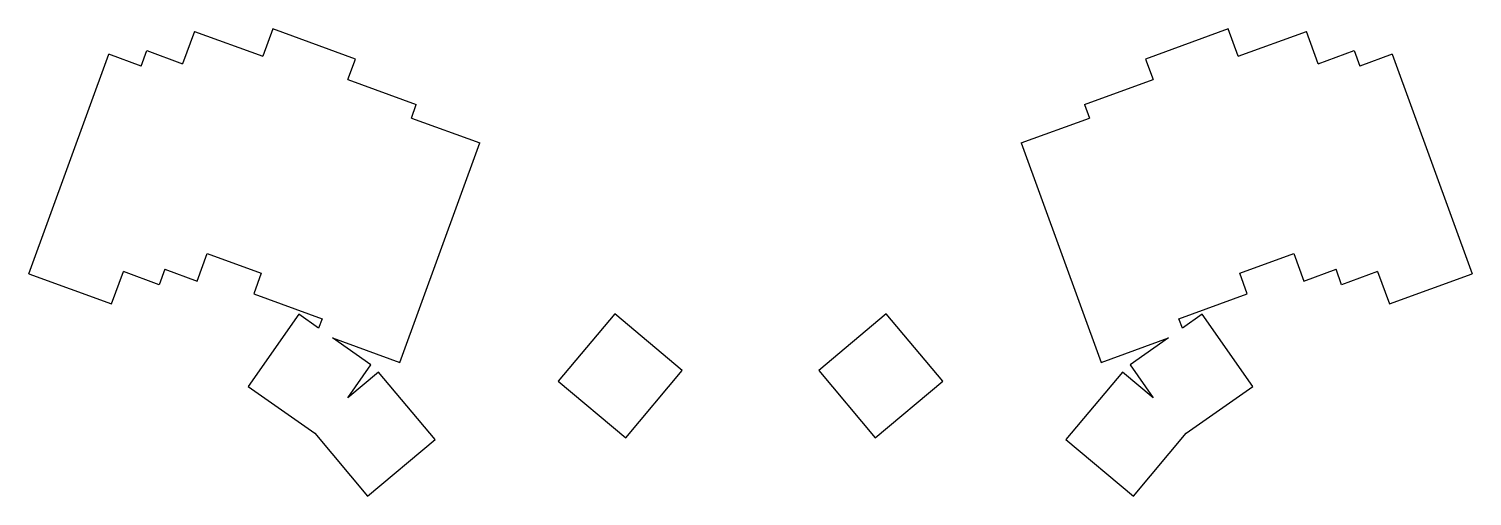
# Model space of a CAD drawing. Header units: millimetres. Extents: x 17 to 394, y -183 to -61.
import ezdxf

# ---------------------------------------------------------------- set-up
doc = ezdxf.new("R2010")
doc.units = ezdxf.units.MM

msp = doc.modelspace()

# ---------------------------------------------------------------- linework, layer by layer
for p, q in [((60.1, -61.46), (57.02, -69.92)), ((60.1, -61.46), (77.96, -67.96)), ((80.56, -60.82), (77.96, -67.96)), ((102.17, -68.69), (80.56, -60.82)), ((330.22, -60.82), (308.61, -68.69)), ((332.82, -67.96), (330.22, -60.82)), ((332.82, -67.96), (350.67, -61.46)), ((353.75, -69.92), (350.67, -61.46)), ((16.84, -124.78), (37.7, -67.46)), ((46.16, -70.54), (37.7, -67.46)), ((46.16, -70.54), (47.63, -66.5)), ((47.63, -66.5), (57.02, -69.92)), ((353.75, -69.92), (363.15, -66.5)), ((363.15, -66.5), (364.62, -70.54)), ((373.08, -67.46), (364.62, -70.54)), ((373.08, -67.46), (393.94, -124.78)), ((100.22, -74.04), (102.17, -68.69)), ((308.61, -68.69), (310.56, -74.04)), ((100.22, -74.04), (118.07, -80.54)), ((292.7, -80.54), (310.56, -74.04)), ((116.77, -84.11), (118.07, -80.54)), ((292.7, -80.54), (294, -84.11)), ((116.77, -84.11), (134.63, -90.61)), ((276.15, -90.61), (294, -84.11)), ((113.77, -147.93), (134.63, -90.61)), ((276.15, -90.61), (297.01, -147.93)), ((60.85, -126.65), (63.45, -119.51)), ((63.45, -119.51), (77.55, -124.64)), ((333.23, -124.64), (347.33, -119.51)), ((347.33, -119.51), (349.93, -126.65)), ((38.45, -132.65), (41.53, -124.19)), ((50.92, -127.61), (41.53, -124.19)), ((52.4, -123.57), (50.92, -127.61)), ((52.4, -123.57), (60.85, -126.65)), ((349.93, -126.65), (358.38, -123.57)), ((359.85, -127.61), (358.38, -123.57)), ((369.25, -124.19), (359.85, -127.61)), ((369.25, -124.19), (372.33, -132.65)), ((16.84, -124.78), (38.45, -132.65)), ((77.55, -124.64), (75.6, -130)), ((335.18, -130), (333.23, -124.64)), ((372.33, -132.65), (393.94, -124.78)), ((75.6, -130), (93.45, -136.49)), ((317.33, -136.49), (335.18, -130)), ((87.34, -135.35), (74.15, -154.19)), ((92.54, -138.99), (87.34, -135.35)), ((169.95, -135.21), (155.17, -152.83)), ((187.57, -150), (169.95, -135.21)), ((240.83, -135.21), (223.21, -150)), ((255.61, -152.83), (240.83, -135.21)), ((323.43, -135.35), (318.23, -138.99)), ((336.63, -154.19), (323.43, -135.35)), ((93.45, -136.49), (92.54, -138.99)), ((318.23, -138.99), (317.33, -136.49)), ((96.16, -141.52), (113.77, -147.93)), ((106.18, -148.54), (96.16, -141.52)), ((297.01, -147.93), (314.62, -141.52)), ((314.62, -141.52), (304.59, -148.54)), ((100.15, -157.15), (106.18, -148.54)), ((108.19, -150.41), (100.15, -157.15)), ((122.97, -168.03), (108.19, -150.41)), ((172.79, -167.62), (187.57, -150)), ((223.21, -150), (237.99, -167.62)), ((302.59, -150.41), (287.81, -168.03)), ((310.62, -157.15), (302.59, -150.41)), ((304.59, -148.54), (310.62, -157.15)), ((74.15, -154.19), (91.56, -166.39)), ((155.17, -152.83), (172.79, -167.62)), ((237.99, -167.62), (255.61, -152.83)), ((319.21, -166.39), (336.63, -154.19)), ((91.56, -166.39), (105.35, -182.82)), ((105.35, -182.82), (122.97, -168.03)), ((287.81, -168.03), (305.43, -182.82)), ((305.43, -182.82), (319.21, -166.39))]:
    msp.add_line(p, q)

doc.saveas('drawing.dxf')
